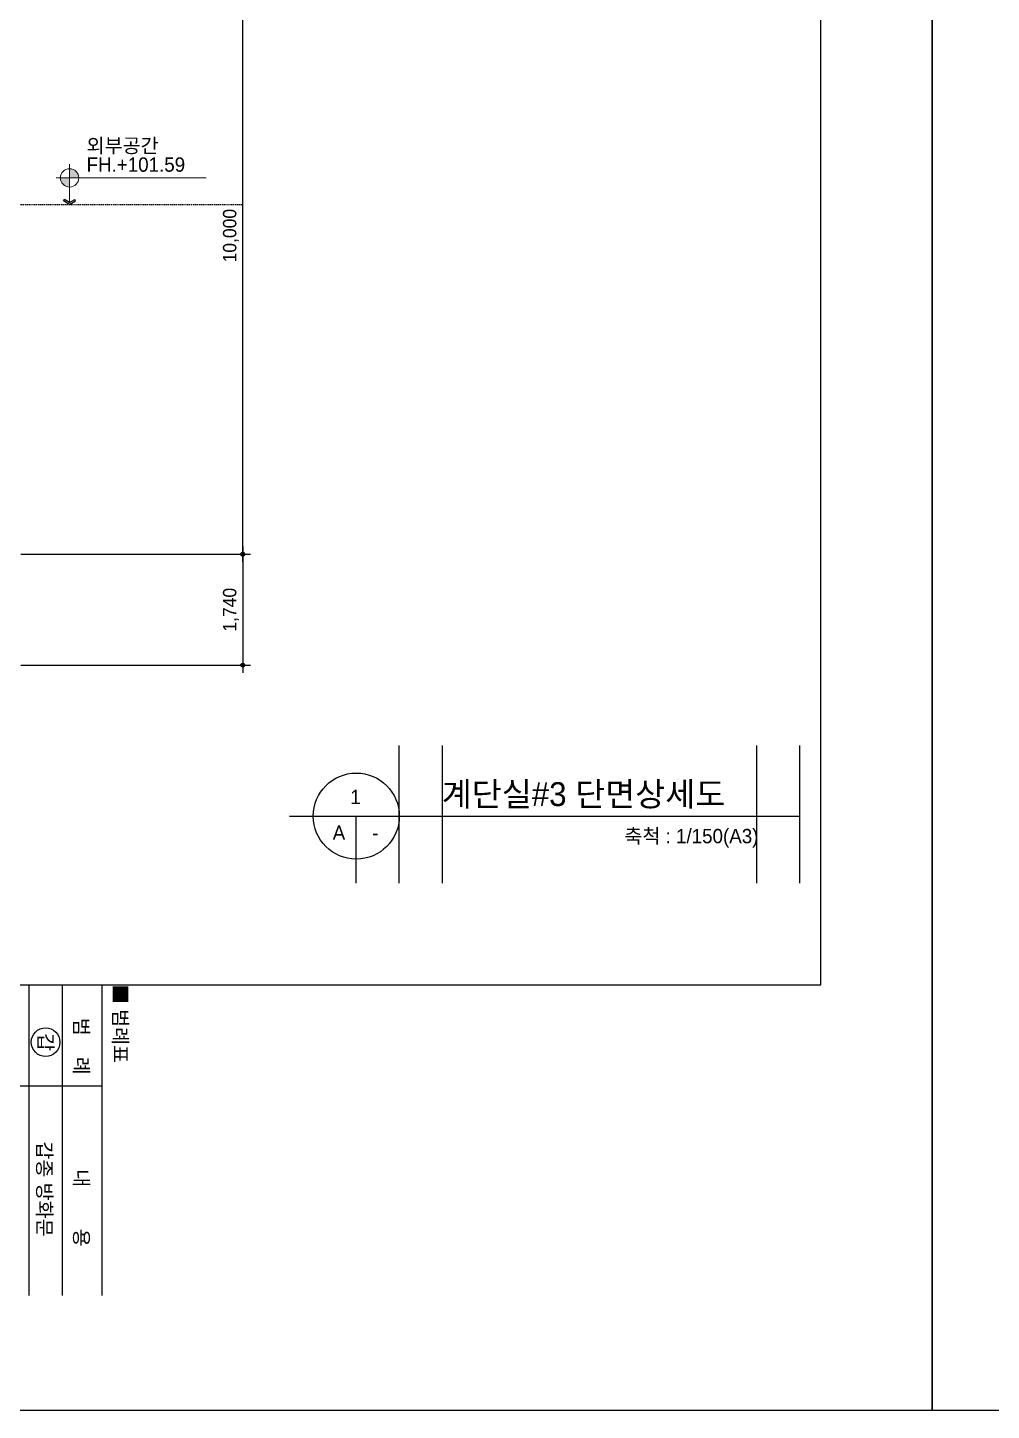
# Model space of a CAD drawing. Header units: millimetres. Extents: x 11948722 to 13111668, y -10771712 to -10232988.
# Drawn here: x 12434873 to 12449989, y -10515136 to -10493440 of the extents above; entities that cross this region are included whole.
import ezdxf
from ezdxf.enums import TextEntityAlignment as Align

# ---------------------------------------------------------------- set-up
doc = ezdxf.new("R2010")
doc.units = ezdxf.units.MM
doc.header["$LTSCALE"] = 150
doc.header["$MEASUREMENT"] = 0
doc.linetypes.add('Xref-계단단면도$0$H', pattern=[1, 0.6, -0.4])
doc.layers.get('0').update_dxf_attribs({"linetype": 'CONTINUOUS'})
doc.layers.get('Defpoints').update_dxf_attribs({"color": 117, "linetype": 'CONTINUOUS'})
for name, color, linetype in [('BOX', 7, 'CONTINUOUS'), ('TEX-SYM', 3, 'CONTINUOUS'), ('Xref-계단단면도$0$3 dim0', 7, 'CONTINUOUS'), ('Xref-계단단면도$0$A-DIM', 7, 'CONTINUOUS'), ('Xref-계단단면도$0$A-TEX-SYM', 3, 'CONTINUOUS'), ('Xref-계단단면도$0$A-TIT', 2, 'CONTINUOUS'), ('Xref-계단단면도$0$A-TXT-5.0', 3, 'CONTINUOUS'), ('Xref-계단단면도$0$DIM', 7, 'CONTINUOUS'), ('Xref-계단단면도$0$SYM-2', 7, 'CONTINUOUS')]:
    doc.layers.add(name, color=color, linetype=linetype)
doc.layers.add('Xref-계단단면도$0$박스', color=6, linetype='CONTINUOUS', lineweight=15)
doc.styles.add('Xref-계단단면도$0$나눔고딕 Se', font='')
doc.styles.add('Xref-계단단면도$0$돋움', font='')
doc.styles.add('돋움', font='')
doc.styles.get('Xref-계단단면도$0$나눔고딕 Se').set_extended_font_data('Dotum')
doc.styles.get('Xref-계단단면도$0$돋움').set_extended_font_data('Dotum')
doc.styles.get('돋움').set_extended_font_data('Dotum')
doc.dimstyles.new('Xref-계단단면도$0$A1-100', dxfattribs={"dimtxt": 3, "dimasz": 1, "dimexe": 2, "dimexo": 2, "dimgap": 1, "dimtad": 1, "dimdec": 0, "dimzin": 12, "dimdsep": 46, "dimlunit": 6, "dimtxsty": 'Xref-계단단면도$0$나눔고딕 Se', "dimblk1": 'Xref-계단단면도$0$DIMDOT', "dimblk2": 'Xref-계단단면도$0$DIMDOT', "dimsah": 1, "dimcen": -1, "dimdle": 2, "dimclrd": 256, "dimclre": 256, "dimclrt": 3, "dimadec": 0, "dimazin": 0, "dimtfac": 1, "dimtdec": 0, "dimtix": 1, "dimtmove": 2, "dimatfit": 3, "dimldrblk": 'Xref-계단단면도$0$DIMDOT', "dimfxl": 1, "dimtvp": 1, "dimtolj": 1, "dimtzin": 12, "dimlwd": -1, "dimlwe": -1, "dimarcsym": 0})

# ---------------------------------------------------------------- blocks, each defined once
blk = doc.blocks.new('Xref-계단단면도$0$DIMDOT')
at = {"color": 0}
blk.add_line((-2, 0), (2, 0), dxfattribs=at)
for radius in [0.5, 0.25]:
    blk.add_circle((0, 0), radius, dxfattribs=at)
blk = doc.blocks.new('*D625')
at = {"layer": 'Defpoints', "color": 0, "ltscale": 1200}
for p in [(12434646, -10491704), (12438246, -10491704), (12434646, -10501704)]:
    blk.add_point(p, dxfattribs=at)
at = {"layer": 'Xref-계단단면도$0$3 dim0'}
for p, q in [((12434766, -10491704), (12438366, -10491704)), ((12438246, -10501644), (12438246, -10491764)), ((12434766, -10501704), (12438366, -10501704))]:
    blk.add_line(p, q, dxfattribs=at)
at = {"layer": 'Xref-계단단면도$0$3 dim0', "ltscale": 1200, "xscale": 60, "yscale": 60, "zscale": 60}
for p, rotation in [((12438246, -10491704), 90), ((12438246, -10501704), 270)]:
    blk.add_blockref('Xref-계단단면도$0$DIMDOT', p, dxfattribs=dict(at, rotation=rotation))
at = {"layer": 'Xref-계단단면도$0$3 dim0', "color": 3, "ltscale": 1200, "insert": (12438061, -10496704), "char_height": 210, "attachment_point": 5, "rotation": 90, "style": 'Xref-계단단면도$0$나눔고딕 Se'}
blk.add_mtext('\\A1;10,000', dxfattribs=at)
blk = doc.blocks.new('Xref-계단단면도$0$arrow1')
for p, q in [((0, 0), (0.29, 0.5)), ((0, 0), (0.29, -0.5)), ((0.16, 0), (0.41, 0.43)), ((0.16, 0), (0.41, -0.43)), ((0.29, 0.5), (0.41, 0.43)), ((0.29, -0.5), (0.41, -0.43))]:
    blk.add_line(p, q)
blk = doc.blocks.new('*D1296')
at = {"layer": 'Defpoints', "color": 0, "ltscale": 1200}
for p in [(12434646, -10501704), (12434646, -10503444), (12438246, -10503444)]:
    blk.add_point(p, dxfattribs=at)
at = {"layer": 'Xref-계단단면도$0$3 dim0'}
for p, q in [((12434766, -10501704), (12438366, -10501704)), ((12438246, -10501764), (12438246, -10503384)), ((12434766, -10503444), (12438366, -10503444))]:
    blk.add_line(p, q, dxfattribs=at)
at = {"layer": 'Xref-계단단면도$0$3 dim0', "ltscale": 1200, "xscale": 60, "yscale": 60, "zscale": 60}
for p, rotation in [((12438246, -10501704), 90), ((12438246, -10503444), 270)]:
    blk.add_blockref('Xref-계단단면도$0$DIMDOT', p, dxfattribs=dict(at, rotation=rotation))
at = {"layer": 'Xref-계단단면도$0$3 dim0', "color": 3, "ltscale": 1200, "insert": (12438061, -10502574), "char_height": 210, "attachment_point": 5, "rotation": 90, "style": 'Xref-계단단면도$0$나눔고딕 Se'}
blk.add_mtext('\\A1;1,740', dxfattribs=at)

msp = doc.modelspace()

# ---------------------------------------------------------------- hatches: boundary and pattern name
at = {"layer": 'Xref-계단단면도$0$박스', "ltscale": 0.1}
h = msp.add_hatch(dxfattribs=at)
h.set_pattern_fill('ANSI31', color=256, scale=0.179786)
h.set_pattern_definition([(45, (48128.40982, 67949.25746), (-0.015890984760856, 0.015890984760856), [])])
h.paths.add_polyline_path([(12435530.2, -10495653), (12435530.2, -10495796.8), (12435674.1, -10495796.8, 0.4142136)])
h.paths.add_polyline_path([(12435530.2, -10495796.8), (12435386.4, -10495796.8, 0.4142136), (12435530.2, -10495940.7)])

# ---------------------------------------------------------------- linework, layer by layer
msp.add_circle((12435154.3, -10509358.8), 225)
at = {"layer": 'BOX', "color": 252}
msp.add_lwpolyline([(12434891.8, -10508461.3), (12434891.8, -10513336.3)], dxfattribs=at)
at = {"layer": 'BOX'}
for points in [[(12435416.8, -10508461.3), (12435416.8, -10513336.3)], [(12436035.5, -10508461.3), (12436035.5, -10513336.3)], [(12436035.5, -10510047.6), (12432791.8, -10510047.6)]]:
    msp.add_lwpolyline(points, dxfattribs=at)
at = {"layer": 'Defpoints', "linetype": 'ByBlock'}
for p, q in [((12440702.7, -10506862.2), (12440702.7, -10504705.4)), ((12441377.7, -10506862.2), (12441377.7, -10504705.4)), ((12446308.9, -10506862.2), (12446308.9, -10504705.4)), ((12446983.9, -10506862.2), (12446983.9, -10504705.4))]:
    msp.add_line(p, q, dxfattribs=at)
at = {"layer": 'Defpoints', "ltscale": 1200}
for points in [[(12404512.7, -10452136.3), (12449062.7, -10452136.3), (12449062.7, -10515136.3), (12404512.7, -10515136.3)], [(12449062.7, -10452136.3), (12493612.7, -10452136.3), (12493612.7, -10515136.3), (12449062.7, -10515136.3)], [(12406365.7, -10508461.3), (12447315.7, -10508461.3), (12447315.7, -10453936.3), (12406365.7, -10453936.3)]]:
    msp.add_lwpolyline(points, close=True, dxfattribs=at)
at = {"layer": 'Xref-계단단면도$0$A-DIM', "color": 135, "linetype": 'Xref-계단단면도$0$H', "ltscale": 0.2}
msp.add_line((12434646.5, -10496213.5), (12438246.5, -10496213.5), dxfattribs=at)
at = {"layer": 'Xref-계단단면도$0$A-TIT'}
for p, q in [((12438977.7, -10505812.2), (12446983.9, -10505812.2)), ((12440027.7, -10506862.2), (12440027.7, -10505812.2))]:
    msp.add_line(p, q, dxfattribs=at)
msp.add_circle((12440027.7, -10505812.2), 675, dxfattribs=at)
at = {"layer": 'Xref-계단단면도$0$박스', "ltscale": 0.1}
for p, q in [((12435530.2, -10495584.6), (12435530.2, -10495796.8)), ((12435318, -10495796.8), (12437672.2, -10495796.8)), ((12435530.2, -10496182.7), (12435530.2, -10495796.8))]:
    msp.add_line(p, q, dxfattribs=at)
msp.add_circle((12435530.2, -10495796.8), 143.8, dxfattribs=at)

# ---------------------------------------------------------------- block references
at = {"layer": 'Xref-계단단면도$0$DIM', "ltscale": 0.1, "xscale": 187.5, "yscale": 187.5, "zscale": 187.5, "rotation": 90.00000000000001}
msp.add_blockref('Xref-계단단면도$0$arrow1', (12435530.2, -10496213.5), dxfattribs=at)

# ---------------------------------------------------------------- texts
at = {"layer": 'TEX-SYM', "color": 3, "style": '돋움'}
msp.add_text('■ 범례표 ', height=225, rotation=270, dxfattribs=at).set_placement((12436215, -10508450.7))
for s, p in [('범    례', (12435604.3, -10509423.9)), ('갑종 방화문', (12435024.7, -10511663.2)), ('내        용', (12435604.3, -10511960.8))]:
    msp.add_text(s, height=225, rotation=270, dxfattribs=at).set_placement(p, align=Align.CENTER)
msp.add_text('갑', height=225, rotation=270, dxfattribs=at).set_placement((12435156.4, -10509359.3), align=Align.MIDDLE_CENTER)
at = {"layer": 'Xref-계단단면도$0$A-TEX-SYM', "style": 'Xref-계단단면도$0$돋움'}
for s, p in [('외부공간', (12435796.9, -10495403.6)), ('FH.+101.59', (12435796.9, -10495701.1))]:
    msp.add_text(s, height=225, dxfattribs=at).set_placement(p)
at = {"layer": 'Xref-계단단면도$0$A-TXT-5.0', "style": 'Xref-계단단면도$0$돋움'}
msp.add_text('계단실#3 단면상세도', height=375, dxfattribs=at).set_placement((12441368.4, -10505654.7))
msp.add_text('축척 : 1/150(A3)', height=225, dxfattribs=at).set_placement((12446335.8, -10506125.1), align=Align.MIDDLE_RIGHT)
at = {"layer": 'Xref-계단단면도$0$SYM-2', "color": 3, "style": 'Xref-계단단면도$0$나눔고딕 Se'}
for s, p in [('1', (12440016.6, -10505511.1)), ('A', (12439756.1, -10506071.1)), ('-', (12440326, -10506075.4))]:
    msp.add_text(s, height=225, dxfattribs=at).set_placement(p, align=Align.MIDDLE_CENTER)

# ---------------------------------------------------------------- dimensions: what is measured, and where the dimension line sits
at = {"layer": 'Xref-계단단면도$0$3 dim0'}
for base, p2, angle, picture, middle in [((12438246.5, -10491703.5), (12434646.5, -10491703.5), 90, '*D625', (12438061.1, -10496703.5)), ((12438246.5, -10503443.5), (12434646.5, -10503443.5), 270, '*D1296', (12438061.1, -10502573.5))]:
    dim = msp.add_linear_dim(base=base, p1=(12434646.5, -10501703.5), p2=p2, angle=angle, dimstyle='Xref-계단단면도$0$A1-100', override={"dimscale": 60, "dimtxt": 3.5}, dxfattribs=at)
    dim.commit()
    dim.dimension.update_dxf_attribs({"geometry": picture, "text_midpoint": middle})

doc.saveas('drawing.dxf')
